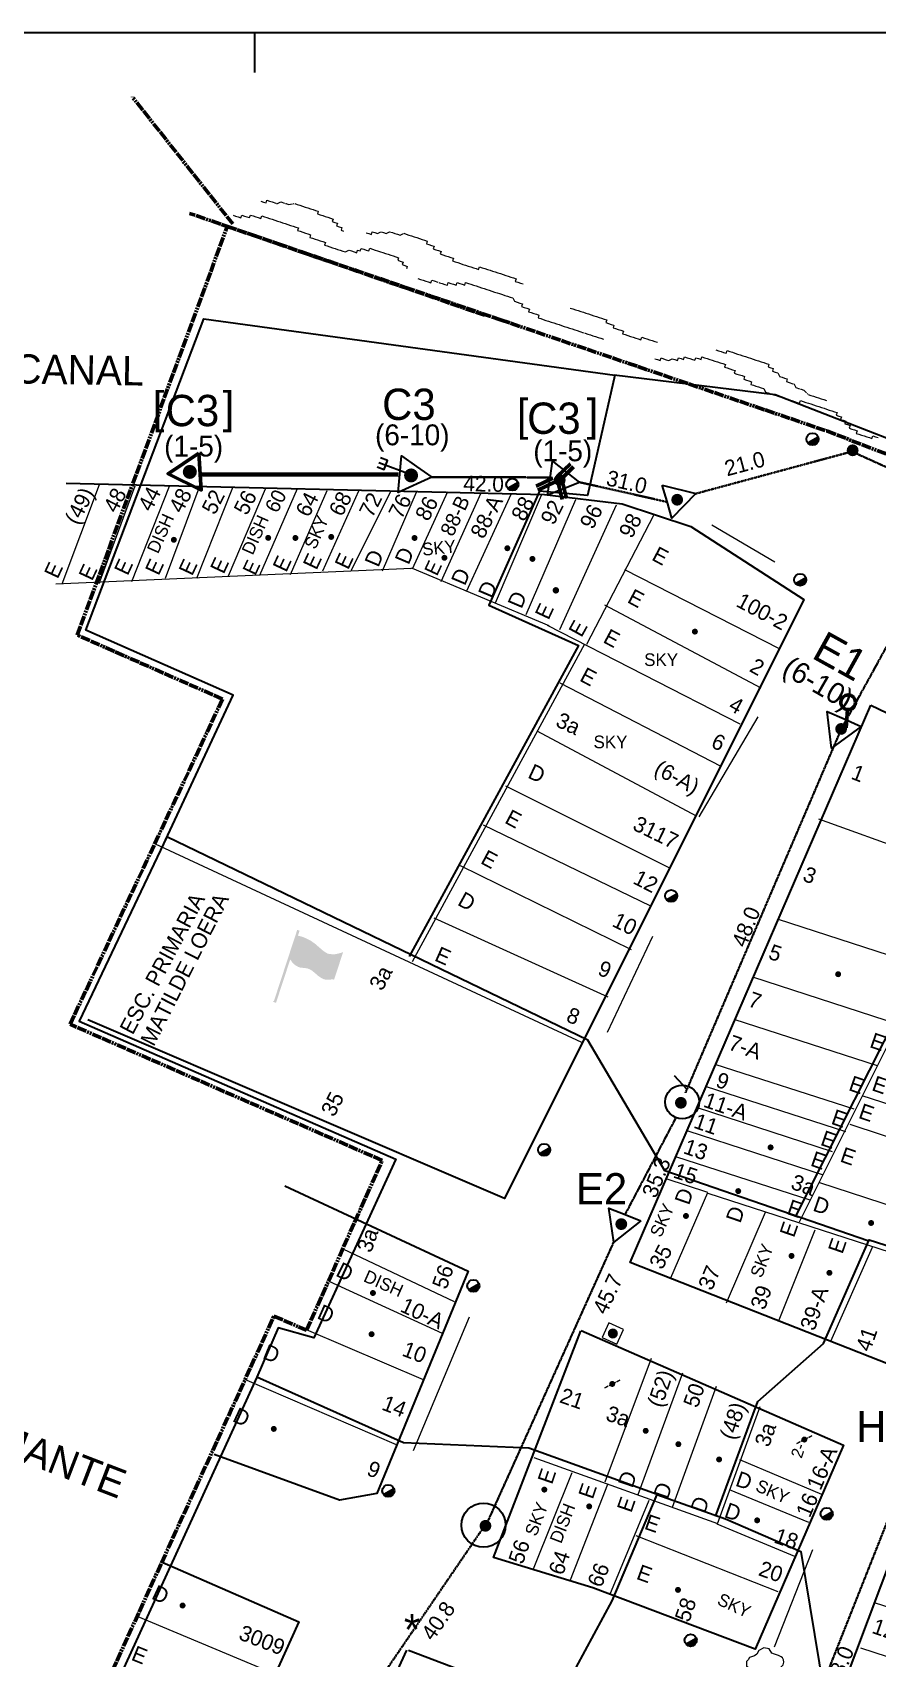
# Model space of a CAD drawing. Header units: millimetres. Extents: x 1234 to 13465, y -4218 to 5585.
# Drawn here: x 4262 to 5141, y 3851 to 5544 of the extents above; entities that cross this region are included whole.
import ezdxf

# ---------------------------------------------------------------- set-up
doc = ezdxf.new("R2010")
doc.units = ezdxf.units.MM
for name, pattern in [('TLSIGC_002', [0.8, 0.5, -0.3]), ('TLSIGC_004', [7, 4, -1, 1, -1]), ('TLSIGC_007', [28, 10, -1, 10, -1, 2, -1, 2, -1])]:
    doc.linetypes.add(name, pattern=pattern)
for name, color, linetype, lineweight in [('CABLE EXISTENTE AEREO SECUNDARIO', 82, 'TLSIGC_002', 40), ('CABLE PROYECTADO AEREO SECUNDARIO', 1, 'TLSIGC_002', 80), ('CAJA DE EMPALMES EXISTENTE PRINCIPAL', 82, 'Continuous', 30), ('CASETA TELEFONICA LADATEL', 82, 'Continuous', 15), ('CLASIFICACION TIPO COMERCIAL TERCERA', 156, 'Continuous', 9), ('CLASIFICACION TIPO RESIDENCIAL C', 156, 'Continuous', 9), ('CLASIFICACION TIPO RESIDENCIAL D', 156, 'Continuous', 9), ('CLASIFICACION TIPO RESIDENCIAL E', 156, 'Continuous', 9), ('CLIENTES COMERCIALES TERCERA', 82, 'TLSIGC_004', 9), ('CLIENTES RESIDENCIALES D', 82, 'TLSIGC_004', 9), ('CLIENTES RESIDENCIALES E', 82, 'TLSIGC_004', 9), ('DESMONTAJES', 1, 'Continuous', 60), ('DISTRITO', 42, 'TLSIGC_007', 60), ('ESCUELAS', 252, 'Continuous', 15), ('LIMITE DE TERMINAL', 10, 'Continuous', 30), ('LINEAS DE ENERGIA DE BAJA TENSION', 102, 'TLSIGC_014', 20), ('LOTIFICACION 2003', 252, 'Continuous', 15), ('MARCOS CONSTRUCCION', 250, 'Continuous', 30), ('MEDIDAS ENTRE POSTES', 82, 'Continuous', 5), ('NOMBRE DE CALLES', 92, 'TLSIGC_017', 5), ('NUMEROS OFICIALES', 92, 'Continuous', 5), ('OBSTACULOS', 82, 'Continuous', 15), ('PLANIMETRIA 2003', 12, 'Continuous', 30), ('POSTE DE ENERGIA ELECTRICA', 82, 'Continuous', 30), ('POSTES EXISTENTES SECUNDARIOS', 82, 'Continuous', 30), ('RETENIDAS  DE VIOLIN PROYECTADAS PRINCIPALES', 1, 'Continuous', 60), ('RETENIDAS CON ANCLA EXISTENTESSECUNDARIAS', 82, 'Continuous', 30), ('RIOS', 161, 'TLSIGC_004', 20), ('TERMINAL EXISTENTE EN POSTE', 82, 'Continuous', 30), ('TERMINAL PROYECTADA EN POSTE', 1, 'Continuous', 60)]:
    doc.layers.add(name, color=color, linetype=linetype, lineweight=lineweight)
doc.linetypes.add('TLSIGC_014', pattern='A,8,["\\\\\\",Standard,S=1,R=0,X=-1,Y=-0.5],1', length=9)
doc.linetypes.add('TLSIGC_017', pattern='A,0.5,["=",Standard,S=1.6,R=0,X=-0.2,Y=-0.8],0.5', length=1)

msp = doc.modelspace()

# ---------------------------------------------------------------- hatches: boundary and pattern name
at = {"layer": 'CASETA TELEFONICA LADATEL'}
h = msp.add_hatch(color=256, dxfattribs=at)
edge = h.paths.add_edge_path()
edge.add_arc((4865.6, 4189), 5.24, 0, 360)
at = {"layer": 'CLIENTES COMERCIALES TERCERA'}
h = msp.add_hatch(color=256, dxfattribs=at)
edge = h.paths.add_edge_path()
edge.add_arc((4865, 4136.5), 3.12, 0, 360)
h = msp.add_hatch(color=256, dxfattribs=at)
edge = h.paths.add_edge_path()
edge.add_arc((5064.9, 4078.6), 3.12, 0, 360)
at = {"layer": 'CLIENTES RESIDENCIALES D'}
h = msp.add_hatch(color=256, dxfattribs=at)
edge = h.paths.add_edge_path()
edge.add_arc((4506.9, 5017.4), 3.12, 0, 360)
h = msp.add_hatch(color=256, dxfattribs=at)
edge = h.paths.add_edge_path()
edge.add_arc((4659.2, 5017.3), 3.12, 0, 360)
h = msp.add_hatch(color=256, dxfattribs=at)
edge = h.paths.add_edge_path()
edge.add_arc((4690.3, 4996.7), 3.12, 0, 360)
h = msp.add_hatch(color=256, dxfattribs=at)
edge = h.paths.add_edge_path()
edge.add_arc((4755.8, 5006.6), 3.12, 0, 360)
h = msp.add_hatch(color=256, dxfattribs=at)
edge = h.paths.add_edge_path()
edge.add_arc((4781.9, 4995.5), 3.12, 0, 360)
h = msp.add_hatch(color=256, dxfattribs=at)
edge = h.paths.add_edge_path()
edge.add_arc((5100.1, 4563.1), 3.12, 0, 360)
h = msp.add_hatch(color=256, dxfattribs=at)
edge = h.paths.add_edge_path()
edge.add_arc((4941.7, 4311.4), 3.12, 0, 360)
h = msp.add_hatch(color=256, dxfattribs=at)
edge = h.paths.add_edge_path()
edge.add_arc((5134.4, 4304.1), 3.12, 0, 360)
h = msp.add_hatch(color=256, dxfattribs=at)
edge = h.paths.add_edge_path()
edge.add_arc((4615.9, 4231.2), 3.12, 0, 360)
h = msp.add_hatch(color=256, dxfattribs=at)
edge = h.paths.add_edge_path()
edge.add_arc((4614.5, 4188.3), 3.12, 0, 360)
h = msp.add_hatch(color=256, dxfattribs=at)
edge = h.paths.add_edge_path()
edge.add_arc((4512.7, 4089.7), 3.12, 0, 360)
h = msp.add_hatch(color=256, dxfattribs=at)
edge = h.paths.add_edge_path()
edge.add_arc((4899.8, 4087.7), 3.12, 0, 360)
h = msp.add_hatch(color=256, dxfattribs=at)
edge = h.paths.add_edge_path()
edge.add_arc((4933.8, 4073.8), 3.12, 0, 360)
h = msp.add_hatch(color=256, dxfattribs=at)
edge = h.paths.add_edge_path()
edge.add_arc((4976.2, 4057.9), 3.12, 0, 360)
h = msp.add_hatch(color=256, dxfattribs=at)
edge = h.paths.add_edge_path()
edge.add_arc((5015.8, 3994.5), 3.12, 0, 360)
h = msp.add_hatch(color=256, dxfattribs=at)
edge = h.paths.add_edge_path()
edge.add_arc((4417.8, 3905.8), 3.12, 0, 360)
at = {"layer": 'CLIENTES RESIDENCIALES E'}
h = msp.add_hatch(color=256, dxfattribs=at)
edge = h.paths.add_edge_path()
edge.add_arc((4408.7, 5015.4), 3.12, 0, 360)
h = msp.add_hatch(color=256, dxfattribs=at)
edge = h.paths.add_edge_path()
edge.add_arc((4535.2, 5017.3), 3.12, 0, 360)
h = msp.add_hatch(color=256, dxfattribs=at)
edge = h.paths.add_edge_path()
edge.add_arc((4572.5, 5018.4), 3.12, 0, 360)
h = msp.add_hatch(color=256, dxfattribs=at)
edge = h.paths.add_edge_path()
edge.add_arc((4806.3, 4962.8), 3.39, 0, 360)
h = msp.add_hatch(color=256, dxfattribs=at)
edge = h.paths.add_edge_path()
edge.add_arc((4951, 4919.8), 3.12, 0, 360)
h = msp.add_hatch(color=256, dxfattribs=at)
edge = h.paths.add_edge_path()
edge.add_arc((5029.8, 4382.8), 3.12, 0, 360)
h = msp.add_hatch(color=256, dxfattribs=at)
edge = h.paths.add_edge_path()
edge.add_arc((4996.1, 4337.3), 3.12, 0, 360)
h = msp.add_hatch(color=256, dxfattribs=at)
edge = h.paths.add_edge_path()
edge.add_arc((5051.6, 4269.8), 3.12, 0, 360)
h = msp.add_hatch(color=256, dxfattribs=at)
edge = h.paths.add_edge_path()
edge.add_arc((5091, 4252.2), 3.12, 0, 360)
h = msp.add_hatch(color=256, dxfattribs=at)
edge = h.paths.add_edge_path()
edge.add_arc((4794.3, 4026.5), 3.12, 0, 360)
h = msp.add_hatch(color=256, dxfattribs=at)
edge = h.paths.add_edge_path()
edge.add_arc((4841, 4009), 3.12, 0, 360)
h = msp.add_hatch(color=256, dxfattribs=at)
edge = h.paths.add_edge_path()
edge.add_arc((4933.4, 3922.1), 3.12, 0, 360)
at = {"layer": 'ESCUELAS'}
msp.add_hatch(color=256, dxfattribs=at).paths.add_polyline_path([(4512.5, 4534.1), (4515, 4533.3), (4529.8, 4578.4), (4531.2, 4576.5), (4531.8, 4575.6), (4532.7, 4574.6), (4533.6, 4573.8), (4534.8, 4572.7), (4535.7, 4572), (4536.7, 4571.5), (4538.4, 4570.6), (4539.6, 4570.2), (4540.6, 4570), (4543.1, 4569.7), (4544.6, 4569.5), (4545.9, 4569.4), (4546.4, 4569.3), (4546.8, 4569.3), (4547.2, 4569.2), (4547.5, 4569.2), (4547.7, 4569.1), (4548.1, 4569), (4548.3, 4568.9), (4549.6, 4568.4), (4550.8, 4567.8), (4551.8, 4567.3), (4552.5, 4566.8), (4553.1, 4566.4), (4554, 4565.6), (4555, 4564.7), (4556.3, 4563.7), (4557.6, 4562.5), (4559.6, 4560.8), (4562.7, 4558.9), (4563.9, 4558.3), (4564.9, 4557.9), (4566, 4557.6), (4567.2, 4557.5), (4568, 4557.5), (4570.2, 4557.5), (4571.6, 4557.5), (4573.1, 4557.7), (4574, 4557.7), (4574.7, 4557.6), (4575.4, 4557.2), (4584.8, 4585.9), (4584.5, 4585.9), (4583.6, 4585.7), (4580.7, 4584.8), (4577.9, 4584.2), (4576.2, 4583.9), (4573.8, 4583.9), (4572.3, 4584), (4572.3, 4584), (4570.9, 4584.1), (4569.8, 4584.3), (4568.5, 4584.7), (4566.2, 4586.1), (4565.2, 4586.8), (4563.4, 4588.1), (4562.2, 4589.2), (4559.3, 4591.6), (4556.9, 4593.8), (4554.9, 4595.4), (4551.4, 4597.8), (4547.1, 4600), (4544.6, 4601.2), (4542, 4602.2), (4538.5, 4603.1), (4537.9, 4603.4), (4539.6, 4608.4), (4537.1, 4609.2), (4537.1, 4609.2), (4537.1, 4609.2)])
at = {"layer": 'POSTE DE ENERGIA ELECTRICA'}
for points in [[(5078.8, 5123.3), (5079.2, 5122.6), (5079.4, 5121.8), (5079.6, 5121.1), (5079.7, 5120.3), (5079.6, 5119.3), (5079.4, 5118.6), (5079.2, 5117.8), (5078.8, 5117.1), (5078.4, 5116.5), (5078, 5116), (5077.4, 5115.4), (5076.8, 5114.9), (5076.4, 5114.7), (5075.6, 5114.3), (5074.8, 5114.1), (5073.7, 5113.9), (5072.9, 5114), (5072.1, 5114.1), (5071.3, 5114.3), (5070.7, 5114.6), (5070.1, 5114.8), (5069.3, 5115.4), (5068.7, 5116), (5068.2, 5116.6), (5067.9, 5117.1)], [(4766.5, 5076.1), (4766.9, 5075.3), (4767.1, 5074.5), (4767.2, 5073.9), (4767.3, 5073.1), (4767.2, 5072), (4767.1, 5071.3), (4766.8, 5070.5), (4766.5, 5069.8), (4766, 5069.2), (4765.7, 5068.7), (4765.1, 5068.2), (4764.4, 5067.7), (4764, 5067.4), (4763.3, 5067.1), (4762.4, 5066.8), (4761.4, 5066.7), (4760.6, 5066.7), (4759.7, 5066.8), (4758.9, 5067), (4758.3, 5067.3), (4757.8, 5067.6), (4757, 5068.1), (4756.4, 5068.7), (4755.9, 5069.3), (4755.5, 5069.8)], [(5066.1, 4976.9), (5066.5, 4976.2), (5066.7, 4975.4), (5066.9, 4974.7), (5066.9, 4973.9), (5066.9, 4972.8), (5066.7, 4972.2), (5066.4, 4971.4), (5066.1, 4970.7), (5065.6, 4970), (5065.3, 4969.5), (5064.7, 4969), (5064, 4968.5), (5063.6, 4968.3), (5062.9, 4967.9), (5062, 4967.7), (5061, 4967.5), (5060.2, 4967.6), (5059.3, 4967.7), (5058.5, 4967.9), (5058, 4968.1), (5057.4, 4968.4), (5056.6, 4969), (5056, 4969.6), (5055.5, 4970.2), (5055.2, 4970.7)], [(4931.8, 4647.7), (4932.2, 4647), (4932.4, 4646.1), (4932.5, 4645.5), (4932.6, 4644.7), (4932.5, 4643.6), (4932.4, 4642.9), (4932.1, 4642.2), (4931.8, 4641.5), (4931.3, 4640.8), (4931, 4640.3), (4930.4, 4639.8), (4929.7, 4639.3), (4929.3, 4639), (4928.6, 4638.7), (4927.7, 4638.4), (4926.7, 4638.3), (4925.9, 4638.3), (4925, 4638.4), (4924.2, 4638.7), (4923.7, 4638.9), (4923.1, 4639.2), (4922.3, 4639.7), (4921.7, 4640.4), (4921.2, 4640.9), (4920.9, 4641.4)], [(4799.6, 4383.4), (4800, 4382.6), (4800.2, 4381.8), (4800.4, 4381.2), (4800.4, 4380.4), (4800.4, 4379.3), (4800.2, 4378.6), (4800, 4377.8), (4799.6, 4377.1), (4799.2, 4376.5), (4798.8, 4376), (4798.2, 4375.4), (4797.6, 4374.9), (4797.1, 4374.7), (4796.4, 4374.3), (4795.5, 4374.1), (4794.5, 4373.9), (4793.7, 4374), (4792.9, 4374.1), (4792, 4374.3), (4791.5, 4374.6), (4790.9, 4374.8), (4790.1, 4375.4), (4789.5, 4376), (4789, 4376.6), (4788.7, 4377.1)], [(4725.9, 4241.8), (4726.3, 4241), (4726.5, 4240.2), (4726.7, 4239.6), (4726.7, 4238.8), (4726.7, 4237.7), (4726.5, 4237), (4726.3, 4236.2), (4725.9, 4235.5), (4725.5, 4234.9), (4725.1, 4234.4), (4724.5, 4233.8), (4723.9, 4233.3), (4723.4, 4233.1), (4722.7, 4232.8), (4721.8, 4232.5), (4720.8, 4232.4), (4720, 4232.4), (4719.2, 4232.5), (4718.3, 4232.7), (4717.8, 4233), (4717.2, 4233.3), (4716.4, 4233.8), (4715.8, 4234.4), (4715.3, 4235), (4715, 4235.5)], [(4637.3, 4028.5), (4637.7, 4027.7), (4637.9, 4026.9), (4638.1, 4026.3), (4638.2, 4025.5), (4638.1, 4024.4), (4637.9, 4023.7), (4637.7, 4022.9), (4637.3, 4022.2), (4636.9, 4021.6), (4636.5, 4021.1), (4635.9, 4020.5), (4635.3, 4020.1), (4634.9, 4019.8), (4634.1, 4019.5), (4633.3, 4019.2), (4632.2, 4019.1), (4631.4, 4019.1), (4630.6, 4019.2), (4629.8, 4019.4), (4629.2, 4019.7), (4628.6, 4020), (4627.8, 4020.5), (4627.2, 4021.1), (4626.7, 4021.7), (4626.4, 4022.2)], [(5093.7, 4004.4), (5094.1, 4003.7), (5094.3, 4002.9), (5094.4, 4002.2), (5094.5, 4001.4), (5094.4, 4000.3), (5094.3, 3999.6), (5094, 3998.9), (5093.7, 3998.2), (5093.2, 3997.5), (5092.9, 3997), (5092.3, 3996.5), (5091.6, 3996), (5091.2, 3995.8), (5090.5, 3995.4), (5089.6, 3995.2), (5088.6, 3995), (5087.8, 3995), (5086.9, 3995.2), (5086.1, 3995.4), (5085.5, 3995.6), (5085, 3995.9), (5084.2, 3996.5), (5083.6, 3997.1), (5083.1, 3997.7), (5082.7, 3998.1)], [(4952.1, 3872.7), (4952.4, 3872), (4952.7, 3871.1), (4952.8, 3870.5), (4952.9, 3869.7), (4952.8, 3868.6), (4952.7, 3867.9), (4952.4, 3867.2), (4952.1, 3866.5), (4951.6, 3865.8), (4951.2, 3865.3), (4950.7, 3864.8), (4950, 3864.3), (4949.6, 3864.1), (4948.9, 3863.7), (4948, 3863.4), (4947, 3863.3), (4946.1, 3863.3), (4945.3, 3863.4), (4944.5, 3863.7), (4943.9, 3863.9), (4943.4, 3864.2), (4942.6, 3864.7), (4941.9, 3865.4), (4941.5, 3865.9), (4941.1, 3866.4)]]:
    msp.add_hatch(color=256, dxfattribs=at).paths.add_polyline_path(points)
at = {"layer": 'POSTES EXISTENTES SECUNDARIOS'}
h = msp.add_hatch(color=256, dxfattribs=at)
edge = h.paths.add_edge_path()
edge.add_arc((5115.2, 5108.6), 6.18, 0, 360)
h = msp.add_hatch(color=256, dxfattribs=at)
edge = h.paths.add_edge_path()
edge.add_arc((4655.6, 5082.4), 7.33, 0, 360)
h = msp.add_hatch(color=256, dxfattribs=at)
edge = h.paths.add_edge_path()
edge.add_arc((4810.3, 5077.6), 6.18, 0, 360)
h = msp.add_hatch(color=256, dxfattribs=at)
edge = h.paths.add_edge_path()
edge.add_arc((4932.6, 5057.1), 6.18, 0, 360)
h = msp.add_hatch(color=256, dxfattribs=at)
edge = h.paths.add_edge_path()
edge.add_arc((5103.2, 4818.5), 6.18, 0, 360)
h = msp.add_hatch(color=256, dxfattribs=at)
edge = h.paths.add_edge_path()
edge.add_arc((4936.4, 4429.2), 6.18, 0, 360)
h = msp.add_hatch(color=256, dxfattribs=at)
edge = h.paths.add_edge_path()
edge.add_arc((4874.4, 4302.9), 6.18, 0, 360)
h = msp.add_hatch(color=256, dxfattribs=at)
edge = h.paths.add_edge_path()
edge.add_arc((4733, 3988.8), 6.18, 0, 360)
at = {"layer": 'TERMINAL PROYECTADA EN POSTE'}
h = msp.add_hatch(color=256, dxfattribs=at)
edge = h.paths.add_edge_path()
edge.add_arc((4425.3, 5086.1), 7.33, 0, 360)

# ---------------------------------------------------------------- linework, layer by layer
at = {"layer": 'CABLE EXISTENTE AEREO SECUNDARIO'}
for p, q in [((4676.9, 5080.6), (4800.5, 5080.4)), ((4830.7, 5075.4), (4921.7, 5054.9)), ((4878.5, 4313.2), (4930.9, 4412.9)), ((4734.9, 3992.2), (4867, 4285.3)), ((5039.6, 3711.7), (5174.6, 4052.2)), ((4585.2, 3773.4), (4732.3, 3989.1))]:
    msp.add_line(p, q, dxfattribs=at)
msp.add_lwpolyline([(4941.1, 4439.5), (5103.4, 4818.4), (5232.6, 5053.8), (5114.4, 5107.3), (4950.9, 5063.2)], dxfattribs=at)
at = {"layer": 'CABLE PROYECTADO AEREO SECUNDARIO'}
msp.add_line((4642, 5083.3), (4436.6, 5083.3), dxfattribs=at)
at = {"layer": 'CAJA DE EMPALMES EXISTENTE PRINCIPAL'}
for centre, radius in [((4937.8, 4430.1), 17.6), ((4731, 3989.5), 23)]:
    msp.add_circle(centre, radius, dxfattribs=at)
at = {"layer": 'CASETA TELEFONICA LADATEL'}
msp.add_lwpolyline([(4869.6, 4178), (4876.6, 4193.1), (4861.5, 4200), (4854.6, 4185), (4869.6, 4178)], dxfattribs=at)
at = {"layer": 'CLIENTES COMERCIALES TERCERA'}
for p, q in [((4857.2, 4132.5), (4872.9, 4140.5)), ((5057, 4074.6), (5072.8, 4082.6))]:
    msp.add_line(p, q, dxfattribs=at)
for points in [[(4857.2, 4132.5), (4872.9, 4140.5), (4857.2, 4132.5), (4857.2, 4132.5)], [(5057, 4074.6), (5072.8, 4082.6), (5057, 4074.6), (5057, 4074.6)]]:
    msp.add_lwpolyline(points, dxfattribs=at)
at = {"layer": 'DESMONTAJES'}
for p, q in [((4803, 5079.6), (4785.7, 5071.4)), ((4807.8, 5081.2), (4821.4, 5094.6)), ((4811.1, 5077.8), (4824.8, 5091.2)), ((4805, 5075.3), (4787.7, 5067.1)), ((4808.2, 5076), (4812.7, 5057.4)), ((4812.8, 5077.1), (4817.4, 5058.5))]:
    msp.add_line(p, q, dxfattribs=at)
at = {"layer": 'DISTRITO'}
for p, q in [((4470, 5344.3), (4365.5, 5476.5)), ((4732.5, 5249.2), (4425, 5355.3))]:
    msp.add_line(p, q, dxfattribs=at)
msp.add_lwpolyline([(4193.8, 3506.8), (4512.9, 4207.1), (4546.8, 4192.4), (4625.5, 4369.2), (4300.7, 4511), (4459.4, 4849.6), (4308.1, 4916.2), (4464.3, 5341.6), (4748.8, 5244.4), (5088.4, 5128.7), (5292.5, 5049.4), (5407.4, 4980.8), (5569.8, 4890), (5741.1, 4789.9), (6040.3, 4678.7), (6160.9, 4494.7), (6748.1, 3221.7)], dxfattribs=at)
at = {"layer": 'ESCUELAS'}
for p, q in [((4905.3, 4633.9), (4730.9, 4718.3)), ((4885.1, 4588.6), (4707.2, 4675.8)), ((4860.7, 4539.1), (4679.5, 4621.3)), ((4512.3, 4534.2), (4512.3, 4534.2))]:
    msp.add_line(p, q, dxfattribs=at)
at = {"layer": 'LIMITE DE TERMINAL'}
for points in [[(4400.1, 4702.6), (4470.3, 4853.5), (4317.1, 4921.4), (4439.9, 5245.5), (4867.5, 5186.7), (4839.2, 5061.5), (4789.2, 5066.1), (4736.4, 4947.4), (4829.9, 4905.5), (4653.6, 4581.7)], [(4867.1, 5187.2), (5034.6, 5166.7), (5253.9, 5081.2), (5268, 5028.5), (5342.4, 4749.3)], [(5132.2, 4285.3), (4919.6, 4358.4), (4839.6, 4494.4), (4401.3, 4706.1), (4310, 4514.3), (4639.9, 4370.4), (4554.5, 4184.4), (4517.1, 4194.9), (4494.9, 4143.4)], [(5556.7, 4411.7), (5404, 4462), (5333.6, 4503.1), (5178.2, 4553.4), (5055.8, 4311.1)], [(4972.6, 3998.5), (5016.4, 4118.3), (5085, 4178.6), (5132.5, 4286.5), (5213, 4260.9), (5275.1, 4224.4), (5463.3, 4164)], [(4624.9, 3366.8), (4808.7, 3806.7), (4864.8, 3910.6), (4911.6, 4021.4), (4778, 4069.5), (4647.7, 4075.1), (4494.9, 4143.4), (4198.9, 3496.5), (4163.8, 3502.4)], [(4911.4, 4021.4), (4982.7, 3995.9), (5061.2, 3962), (5089.6, 3789.3), (5298.9, 3722.5)]]:
    msp.add_lwpolyline(points, dxfattribs=at)
at = {"layer": 'LINEAS DE ENERGIA DE BAJA TENSION'}
for p, q in [((4968.5, 5031.1), (5034.2, 4992.5)), ((4955.6, 4726.8), (5017, 4831.1)), ((4859.9, 4502.7), (4907.1, 4602.7)), ((4658, 4067.2), (4716.3, 4206.5)), ((5033.9, 3862.7), (5073.9, 3964.3))]:
    msp.add_line(p, q, dxfattribs=at)
at = {"layer": 'LOTIFICACION 2003'}
for p, q in [((4331.1, 5072.8), (4292, 4969.2)), ((4368.2, 5071.2), (4330.7, 4969.7)), ((4403.9, 5070.9), (4364.5, 4971.8)), ((4435.7, 5071.8), (4399.8, 4975.1)), ((4469.9, 5069.5), (4432.2, 4975)), ((4503.6, 5068), (4465.3, 4977.4)), ((4537, 5068.5), (4497.9, 4978.1)), ((4567.9, 5066.3), (4529.7, 4979)), ((4601, 5065.9), (4563.3, 4982.9)), ((4634.1, 5065.6), (4593.4, 4983.6)), ((4661, 5064.7), (4625.5, 4982.7)), ((4693.6, 5065.5), (4656.7, 4984.7)), ((4728.1, 5063.8), (4686.5, 4971.5)), ((4759.9, 5063.2), (4712.9, 4961.2)), ((4791.1, 5061.5), (4743.1, 4949.5)), ((4826.8, 5057.1), (4775.2, 4937.3)), ((4869, 5051.6), (4810.2, 4921.5)), ((4838.7, 4906.9), (4908.4, 5040.9)), ((4799.4, 4925.9), (4657, 4985.6)), ((5038.9, 4901.8), (4878, 4984.3)), ((5020.1, 4860.9), (4857.2, 4947.3)), ((4998, 4823.4), (4797.5, 4926.2)), ((4657.1, 4576.2), (4836.4, 4907.1)), ((4978.2, 4779.4), (4810.9, 4866.1)), ((4952.6, 4727.7), (4786.9, 4816)), ((4924.1, 4673.7), (4754.1, 4758.9)), ((5079.5, 4724.9), (5389.4, 4612.7)), ((4833.4, 4492), (4389.7, 4698.6)), ((5239.4, 4665.3), (5059.5, 4304.8)), ((5037.6, 4620.4), (5193.4, 4570)), ((5011.1, 4560.3), (5163.5, 4510.7)), ((4991.7, 4516.3), (5140.8, 4468.1)), ((4971.9, 4469.5), (5116.4, 4422.8)), ((4961.6, 4446.6), (5107.8, 4399.3)), ((5271.4, 4388.8), (5125.1, 4436.6)), ((4952.5, 4424.7), (5094, 4378.4)), ((5259.3, 4357.9), (5112.5, 4406.7)), ((4943.6, 4400.2), (5084.5, 4354.4)), ((4932, 4373.1), (5070.7, 4328.3)), ((4964.3, 4335), (5203.3, 4257.8)), ((5227.4, 4298.1), (5081.2, 4345.9)), ((4983.8, 4221), (5024.4, 4315.4)), ((5037.9, 4201.6), (5076.1, 4296.8)), ((4700.8, 4222.1), (4584.9, 4276.7)), ((5092.5, 4181.1), (5135.8, 4278.9)), ((4570.1, 4243.5), (4688, 4189.5)), ((4546.5, 4193.3), (4668.2, 4141.2)), ((4905.4, 4162.9), (4857.3, 4034.2)), ((4938.1, 4147.8), (4891.5, 4021.2)), ((4640.3, 4073.2), (4482.4, 4141.1)), ((4973, 4133.7), (4927.4, 4007.7)), ((5018.6, 4112.7), (4974.3, 3990.6)), ((4783.4, 4059.8), (4974.7, 3991.1)), ((5083, 4021.5), (4997.8, 4057.5)), ((4782.9, 3944), (4823.2, 4044.3)), ((4821.7, 3932.7), (4860.3, 4032.2)), ((4862.5, 3916.8), (4903.5, 4015.5)), ((5069.5, 3992.4), (4986.9, 4026.4)), ((4973.9, 3990.7), (5054.6, 3957.3)), ((5037.7, 3920.1), (4890, 3978.2)), ((4515, 3833.9), (4371.6, 3894.2)), ((5138.8, 3908.7), (5352, 3839.3)), ((5123.3, 3861.7), (5330.5, 3794.7))]:
    msp.add_line(p, q, dxfattribs=at)
for points in [[(4285.8, 4969.4), (4656.2, 4985.8), (4655.1, 4985.3)], [(4925.8, 4246.9), (4964.6, 4335.8), (4921, 4350.1)]]:
    msp.add_lwpolyline(points, dxfattribs=at)
at = {"layer": 'MARCOS CONSTRUCCION'}
msp.add_line((4492.9, 5501.8), (4492.9, 5543.6), dxfattribs=at)
msp.add_lwpolyline([(1359.5, 3245.7), (1359.5, 5543.6), (7375.7, 5543.6), (7375.7, 947.8), (1275.9, 947.8), (1275.9, 3245.7), (1443, 3245.7), (1443, 947.8), (1443, 1073.1), (3030.6, 1073.1), (3030.6, 947.8)], dxfattribs=at)
at = {"layer": 'OBSTACULOS'}
msp.add_lwpolyline([(5004.8, 3847.4), (5004.8, 3842.8), (5016.8, 3835.1), (5021.3, 3828.4), (5028.4, 3828.6), (5035.4, 3839), (5039.7, 3840.8), (5043, 3844.1), (5043.6, 3846.7), (5043.4, 3849.3), (5042.3, 3851.4), (5040.8, 3852.3), (5038.1, 3853.9), (5033.7, 3855.2), (5031.2, 3856.1), (5028.3, 3860.8), (5022.9, 3861.8), (5017.6, 3859.1), (5015.6, 3855.1), (5013, 3853.3), (5008, 3851.8), (5006.4, 3849.2), (5004.8, 3847.4)], dxfattribs=at)
at = {"layer": 'PLANIMETRIA 2003'}
for points in [[(4296.6, 5074.5), (4794.3, 5062.5), (4875.2, 5053), (4946.8, 5029.4), (5064.3, 4953.4), (4752.8, 4329.7), (4319.2, 4515.7)], [(5134.1, 4843.2), (5431.6, 4700.7), (5154.3, 4156.5), (4883.8, 4263.1), (5134.2, 4843.4)], [(4958.1, 3434.7), (5549.1, 3247.8), (5745.1, 3550.1), (5305, 3715.3), (5320, 3761.2), (5475.3, 3705.1), (5530.4, 3915.1), (5858.9, 4667), (5553.9, 4724.6), (5211.6, 4104.6), (4958.9, 3433.3)], [(4524.2, 4342.9), (4715, 4254), (4620.1, 4022.6), (4581.2, 4015.5), (4450.7, 4063)], [(4832.6, 4192.3), (5105.7, 4072.6), (5013.9, 3860.2), (4844.7, 3924.2), (4741.3, 3955.9), (4832.3, 4191.9)], [(4396.5, 3951), (4538.8, 3888.8), (4274.3, 3304.4), (4018.6, 3393.2)], [(4652.8, 3859.4), (4970.6, 3738.7), (4724.9, 3161.3), (4382.8, 3274.3), (4651.2, 3859.2)]]:
    msp.add_lwpolyline(points, dxfattribs=at)
at = {"layer": 'POSTE DE ENERGIA ELECTRICA'}
for centre in [(5073.4, 5120.2), (4761, 5072.9), (5060.6, 4973.8), (4926.3, 4644.6), (4794.1, 4380.2), (4720.4, 4238.6), (4631.9, 4025.3), (5088.2, 4001.3), (4946.6, 3869.6)]:
    msp.add_circle(centre, 6.3, dxfattribs=at)
at = {"layer": 'RETENIDAS  DE VIOLIN PROYECTADAS PRINCIPALES'}
msp.add_line((5109.9, 4838.6), (5108.4, 4819.7), dxfattribs=at)
msp.add_arc((5110.5, 4846.2), 7.66, 0, 355, dxfattribs=at)
at = {"layer": 'RETENIDAS CON ANCLA EXISTENTESSECUNDARIAS'}
msp.add_line((4929.4, 4457.6), (4942.7, 4443.3), dxfattribs=at)
msp.add_arc((4924.1, 4463.3), 7.87, 0, 0, dxfattribs=at)
at = {"layer": 'RIOS'}
for points in [[(4499.2, 5368), (4501.9, 5367.1), (4504.6, 5366.2), (4505.5, 5368.9), (4508.3, 5368), (4510.9, 5367.2), (4516.4, 5365.4), (4520, 5367.2), (4525.5, 5365.4), (4528.1, 5364.6), (4534.5, 5365.5), (4537.2, 5364.6), (4539.9, 5363.7), (4542.7, 5362.8), (4545.4, 5361.9), (4548.1, 5361), (4550.8, 5360.1), (4553.6, 5359.2), (4556.2, 5358.3), (4559, 5357.5), (4558.1, 5354.8), (4560.9, 5353.9), (4563.6, 5353), (4566.3, 5352.1), (4569, 5351.2), (4571.7, 5350.3), (4574.4, 5349.4), (4573.5, 5346.7), (4576.3, 5345.8), (4579, 5344.9), (4578.1, 5342.2), (4580.8, 5341.3), (4583.6, 5340.4), (4582.7, 5337.7), (4585.4, 5336.8)], [(4470.3, 5353.4), (4473, 5352.5), (4475.8, 5351.6), (4478.5, 5350.7), (4479.4, 5353.4), (4482.1, 5352.5), (4484.8, 5351.6), (4487.5, 5350.8), (4488.4, 5353.5), (4491.1, 5352.6), (4493.9, 5351.7), (4496.6, 5350.8), (4499.3, 5349.9), (4500.2, 5352.6), (4502.9, 5351.7), (4505.6, 5350.8), (4508.3, 5349.9), (4511.1, 5349.1), (4513.8, 5348.2), (4516.6, 5347.3), (4519.2, 5346.4), (4521.9, 5345.5), (4524.7, 5344.6), (4527.4, 5343.7), (4530.1, 5342.8), (4532.8, 5341.9), (4535.6, 5341), (4538.3, 5340.2), (4537.4, 5337.5), (4540.1, 5336.6), (4542.8, 5335.7), (4545.6, 5334.8), (4548.3, 5333.9), (4551, 5333), (4550.1, 5330.3), (4552.9, 5329.4), (4555.6, 5328.5), (4558.3, 5327.6), (4561, 5326.7), (4563.7, 5325.9), (4566.4, 5325), (4565.5, 5322.2), (4568.3, 5321.3), (4571, 5320.4), (4573.7, 5319.5), (4576.5, 5318.7), (4579.1, 5317.8), (4581.9, 5316.9), (4584.6, 5316), (4587.4, 5315.1), (4591, 5316.9), (4593.7, 5316.1), (4596.4, 5315.2), (4599.1, 5314.3), (4600, 5317), (4602.7, 5316.1), (4603.6, 5318.8), (4606.3, 5317.9), (4609, 5317), (4611.8, 5316.1), (4612.7, 5318.9), (4615.4, 5318), (4618.1, 5317.1), (4620.8, 5316.2), (4623.6, 5315.3), (4626.2, 5314.5), (4629, 5313.6), (4631.7, 5312.7), (4634.4, 5311.8), (4637.1, 5310.9), (4639.9, 5310), (4642.6, 5309.1), (4641.7, 5306.4), (4644.4, 5305.5), (4647.2, 5304.6), (4646.3, 5301.9), (4649, 5301), (4651.7, 5300.1), (4650.8, 5297.4)], [(4608.9, 5335.1), (4611.6, 5334.3), (4614.4, 5333.4), (4615.2, 5336.1), (4618, 5335.2), (4620.7, 5334.3), (4624.3, 5336.1), (4627, 5335.2), (4629.8, 5334.3), (4633.3, 5336.2), (4636.1, 5335.3), (4638.8, 5334.4), (4641.5, 5333.5), (4644.2, 5332.6), (4647.9, 5334.5), (4650.6, 5333.6), (4653.3, 5332.7), (4656.1, 5331.8), (4658.8, 5330.9), (4661.5, 5330), (4664.2, 5329.1), (4667, 5328.2), (4669.6, 5327.4), (4672.4, 5326.5), (4671.5, 5323.7), (4674.2, 5322.8), (4677, 5321.9), (4679.6, 5321.1), (4678.7, 5318.3), (4681.5, 5317.4), (4684.2, 5316.5), (4686.9, 5315.6), (4686, 5313), (4688.7, 5312.1), (4691.4, 5311.2), (4694.2, 5310.3), (4696.9, 5309.4), (4699.6, 5308.5), (4698.7, 5305.8), (4701.5, 5304.9), (4704.2, 5304), (4706.9, 5303.1), (4709.6, 5302.2), (4712.4, 5301.3), (4715.1, 5300.4), (4717.8, 5299.6), (4720.5, 5298.7), (4723.2, 5297.8), (4725.9, 5296.9), (4726.8, 5299.6), (4729.6, 5298.7), (4732.3, 5297.8), (4735, 5297), (4737.8, 5296), (4740.5, 5295.2), (4743.2, 5294.3), (4745.9, 5293.4), (4748.6, 5292.5), (4751.4, 5291.6), (4754.1, 5290.7), (4756.8, 5289.8), (4759.6, 5288.9), (4762.2, 5288.1), (4765, 5287.2), (4764.1, 5284.4), (4766.8, 5283.5), (4769.5, 5282.7), (4772.2, 5281.8)], [(4662.7, 5287.4), (4665.4, 5286.5), (4668.1, 5285.7), (4670.8, 5284.8), (4673.5, 5283.9), (4676.2, 5283), (4677.1, 5285.7), (4679.8, 5284.9), (4685.3, 5283.1), (4688, 5282.2), (4690.7, 5281.3), (4693.4, 5280.4), (4694.3, 5283.2), (4697.1, 5282.3), (4699.8, 5281.4), (4702.5, 5280.5), (4703.4, 5283.2), (4706.2, 5282.3), (4708.9, 5281.4), (4711.6, 5280.6), (4712.4, 5283.2), (4715.2, 5282.3), (4717.9, 5281.5), (4720.6, 5280.6), (4723.3, 5279.7), (4726.1, 5278.8), (4728.8, 5277.9), (4731.6, 5277), (4734.3, 5276.1), (4736.9, 5275.2), (4739.7, 5274.3), (4742.4, 5273.4), (4745.2, 5272.5), (4747.8, 5271.7), (4750.6, 5270.8), (4753.3, 5269.9), (4756, 5269), (4758.7, 5268.1), (4761.5, 5267.2), (4763.3, 5263.7), (4766, 5262.8), (4768.8, 5261.9), (4771.4, 5261), (4770.5, 5258.3), (4773.3, 5257.4), (4776, 5256.5), (4778.7, 5255.6), (4777.8, 5252.8), (4780.6, 5251.9), (4783.3, 5251), (4786, 5250.2), (4788.7, 5249.3), (4787.8, 5246.5), (4790.5, 5245.7), (4793.2, 5244.8), (4796, 5243.9), (4798.7, 5243), (4801.4, 5242.1), (4804.2, 5241.2), (4806.9, 5240.3), (4809.6, 5239.4), (4812.3, 5238.5), (4815, 5237.6), (4817.8, 5236.7), (4820.5, 5235.9), (4823.2, 5235), (4825.9, 5234.1), (4828.6, 5233.2), (4831.4, 5232.3), (4836.8, 5230.5), (4839.6, 5229.6), (4842.3, 5228.7), (4844.9, 5227.9), (4847.7, 5227), (4850.4, 5226.1), (4853.1, 5225.2), (4855.8, 5224.3)], [(4821.3, 5256.7), (4824, 5255.8), (4826.7, 5254.9), (4829.4, 5254), (4832.2, 5253.1), (4834.9, 5252.3), (4837.6, 5251.4), (4840.3, 5250.5), (4843, 5249.6), (4845.8, 5248.7), (4848.5, 5247.8), (4851.2, 5246.9), (4853.9, 5246), (4856.7, 5245.1), (4859.3, 5244.3), (4858.4, 5241.5), (4861.2, 5240.6), (4863.9, 5239.7), (4866.7, 5238.8), (4865.8, 5236.1), (4868.5, 5235.3), (4871.1, 5234.4), (4874, 5233.5), (4876.6, 5232.6), (4875.7, 5229.9), (4878.5, 5229), (4881.2, 5228.1), (4884, 5227.2), (4886.6, 5226.3), (4889.4, 5225.4), (4892.1, 5224.5), (4894.8, 5223.6), (4895.7, 5226.4), (4898.4, 5225.5), (4901.1, 5224.6), (4903.9, 5223.7), (4906.6, 5222.8), (4909.3, 5221.9), (4912, 5221)], [(4909.4, 5203.8), (4912.1, 5203), (4914.9, 5202), (4915.8, 5204.7), (4918.5, 5203.8), (4921.2, 5202.9), (4923.9, 5202.1), (4927.5, 5203.9), (4930.2, 5203), (4932.9, 5202.1), (4933.8, 5204.9), (4936.6, 5204), (4939.3, 5203.1), (4940.2, 5205.8), (4942.9, 5205), (4945.6, 5204.1), (4948.4, 5203.2), (4951.1, 5202.3), (4951.9, 5205), (4954.7, 5204.1), (4957.4, 5203.2), (4958.3, 5205.9), (4961, 5205), (4963.7, 5204.1), (4966.5, 5203.2), (4969.1, 5202.4), (4971.9, 5201.5), (4974.6, 5200.6), (4977.4, 5199.7), (4980.1, 5198.8), (4982.8, 5197.9), (4981.9, 5195.2), (4984.6, 5194.3), (4987.3, 5193.4), (4990.1, 5192.5), (4992.8, 5191.6), (4991.9, 5188.9), (4994.7, 5188), (4997.4, 5187.2), (5000.1, 5186.3), (5002.8, 5185.4), (5001.9, 5182.6), (5004.6, 5181.7), (5007.3, 5180.9), (5010, 5180), (5009.1, 5177.2), (5011.9, 5176.3), (5014.6, 5175.4), (5017.3, 5174.6), (5020, 5173.7), (5022.8, 5172.8), (5024.6, 5169.1), (5027.3, 5168.3), (5030, 5167.4), (5032.8, 5166.5), (5035.5, 5165.6), (5038.2, 5164.7), (5040.9, 5163.8), (5043.6, 5162.9), (5046.4, 5162), (5049.1, 5161.1), (5051.8, 5160.3), (5054.6, 5159.3), (5057.3, 5158.5), (5059.9, 5157.6), (5060.8, 5160.3), (5063.6, 5159.4), (5066.3, 5158.5), (5069.1, 5157.6), (5071.8, 5156.8), (5074.5, 5155.9), (5077.2, 5155), (5079.9, 5154.1), (5082.7, 5153.2), (5085.4, 5152.3), (5088.1, 5151.4), (5090.8, 5150.5), (5093.6, 5149.6), (5096.2, 5148.8), (5099, 5147.9), (5098.1, 5145.1), (5100.8, 5144.2), (5103.5, 5143.3), (5102.6, 5140.7), (5105.4, 5139.8), (5108.1, 5138.9), (5107.2, 5136.1), (5109.9, 5135.3), (5112.6, 5134.4), (5111.7, 5131.6), (5114.4, 5130.7), (5117.2, 5129.9), (5119.9, 5129), (5119, 5126.2), (5121.7, 5125.3), (5124.4, 5124.4), (5127.2, 5123.5), (5129.9, 5122.6), (5132.6, 5121.8), (5135.3, 5120.9), (5136.2, 5123.6), (5139, 5122.7), (5141.7, 5121.8)], [(4972.7, 5213.2), (4975.4, 5212.3), (4978.2, 5211.4), (4980.9, 5210.5), (4983.6, 5209.6), (4984.5, 5212.4), (4987.2, 5211.5), (4990, 5210.6), (4992.7, 5209.7), (4995.4, 5208.8), (4998.1, 5207.9), (5000.9, 5207), (5003.6, 5206.2), (5006.3, 5205.3), (5009, 5204.4), (5011.7, 5203.5), (5014.4, 5202.6), (5017.1, 5201.7), (5019.9, 5200.8), (5022.6, 5199.9), (5025.3, 5199), (5028, 5198.1), (5027.1, 5195.4), (5029.9, 5194.5), (5032.6, 5193.6), (5031.7, 5191), (5034.4, 5190.1), (5037.2, 5189.2), (5039, 5185.5), (5041.7, 5184.7), (5044.4, 5183.8), (5047.1, 5182.9), (5046.2, 5180.1), (5049, 5179.2), (5054.5, 5177.4), (5056.2, 5173.9), (5061.7, 5172.1), (5064.4, 5171.2), (5069, 5166.7), (5071.7, 5165.8), (5074.4, 5164.9), (5077.2, 5164), (5079.8, 5163.2), (5082.6, 5162.3), (5085.3, 5161.4), (5088.1, 5160.5)]]:
    msp.add_lwpolyline(points, dxfattribs=at)
at = {"layer": 'TERMINAL EXISTENTE EN POSTE'}
msp.add_line((4622, 5096), (4655.8, 5083.5), dxfattribs=at)
for points in [[(4620.3, 5091.5), (4627.7, 5088.7), (4631.1, 5097.9), (4623.7, 5100.7)], [(4677.2, 5080.7), (4642.2, 5064.5), (4645.6, 5102.9), (4661.4, 5091.8), (4677.2, 5080.7)], [(4802.9, 5097.4), (4831, 5075.2), (4797.7, 5061.9), (4800.3, 5079.7), (4802.9, 5097.4)], [(4917.1, 5072.4), (4951.9, 5063.7), (4927, 5037.9), (4922, 5055.2), (4917.1, 5072.4)], [(5124.2, 4821.1), (5093.1, 4798.3), (5088.8, 4836.6), (5106.5, 4828.9), (5124.2, 4821.1)], [(4894.9, 4306.2), (4866.7, 4284.1), (4861.5, 4319.5), (4878.3, 4312.9), (4894.9, 4306.2)]]:
    msp.add_lwpolyline(points, dxfattribs=at)
at = {"layer": 'TERMINAL PROYECTADA EN POSTE'}
msp.add_lwpolyline([(4434.6, 5105.6), (4437.2, 5067.2), (4402.6, 5084.1), (4418.6, 5094.9), (4434.6, 5105.6)], dxfattribs=at)

# ---------------------------------------------------------------- texts
at = {"layer": 'CABLE PROYECTADO AEREO SECUNDARIO'}
for s, height, p in [('[     ]', 32.59, (4386.8, 5137.1)), ('C3', 32.59, (4400.2, 5133.7)), ('[     ]', 32.59, (4765.7, 5129.4)), ('(1-5)', 21.73, (4398.6, 5102.1))]:
    msp.add_text(s, height=height, dxfattribs=at).set_placement(p)
at = {"layer": 'CLASIFICACION TIPO COMERCIAL TERCERA'}
for s, height, rotation, p in [('3a', 16.24, 335, (4805, 4821.8)), ('ESC. PRIMARIA ', 16.235, 62, (4365.8, 4499.1)), ('MATILDE LOERA', 16.235, 63, (4387.7, 4487.1)), ('3a', 16.24, 62, (4625.5, 4544.8)), ('3a', 16.24, 341, (5049.8, 4340)), ('3a', 16.24, 71, (4614, 4272.2)), ('3a', 16.24, 341, (4857.1, 4099.1)), ('3a', 16.24, 71, (5028.1, 4069.8))]:
    msp.add_text(s, height=height, rotation=rotation, dxfattribs=at).set_placement(p)
at = {"layer": 'CLASIFICACION TIPO RESIDENCIAL C'}
for s, rotation, p in [('DISH', 66, (4392.2, 5000.1)), ('DISH', 66, (4490.8, 4998.7)), ('SKY', 66, (4556, 5004.5)), ('SKY', 6, (4667.8, 4998.7)), ('SKY', 66, (4915.7, 4288.1)), ('SKY', 69, (5020.5, 4246)), ('DISH', 336, (4605.1, 4243.7)), ('SKY', 336, (5013.1, 4025.6)), ('SKY', 69, (4785.9, 3977)), ('DISH', 69, (4811.8, 3969.5)), ('SKY', 335, (4973.1, 3907.4))]:
    msp.add_text(s, height=13.19, rotation=rotation, dxfattribs=at).set_placement(p)
for p in [(4898.2, 4884), (4845.5, 4798.4)]:
    msp.add_text('SKY', height=13.19, dxfattribs=at).set_placement(p)
at = {"layer": 'CLASIFICACION TIPO RESIDENCIAL D'}
for rotation, p in [(67, (4621.5, 4986)), (67, (4653, 4988.6)), (67, (4711.6, 4966.8)), (67, (4739.7, 4953.6)), (67, (4770.5, 4942.8)), (335, (4776, 4768.1)), (331, (4702.9, 4635.7)), (71, (4944.8, 4321.9)), (71, (4998.2, 4303.1)), (341, (5072.8, 4317.2)), (334, (4576.2, 4249.5)), (336, (4556.7, 4205.2)), (338, (4500.1, 4163.5)), (335, (4468.7, 4098)), (71, (4885.9, 4027.4)), (71, (4922.7, 4015.6)), (341, (4992.2, 4030.8)), (71, (4961.3, 4000.9)), (341, (4980.5, 3998.1)), (335, (4384.4, 3913.3))]:
    msp.add_text('D', height=16.2, rotation=rotation, dxfattribs=at).set_placement(p)
at = {"layer": 'CLASIFICACION TIPO RESIDENCIAL E'}
for height, rotation, p in [(16.2, 65, (4360.6, 4977.3)), (16.2, 65, (4392.8, 4977.3)), (16.2, 65, (4427.7, 4977)), (16.2, 65, (4460.5, 4978.9)), (15.2, 65, (4493.4, 4977.3)), (16.2, 65, (4525.6, 4980.7)), (16.2, 65, (4557.1, 4983.1)), (16.2, 65, (4590.1, 4983.4)), (15.2, 65, (4682.5, 4976.8)), (16.2, 332, (4905, 4994.9)), (16.2, 65, (4287.7, 4973.9)), (16.2, 65, (4323.6, 4971.8)), (16.2, 332, (4879.6, 4950.7)), (16.2, 65, (4798.6, 4931.1)), (16.2, 61, (4832.9, 4912.9)), (16.2, 332, (4854.4, 4909.1)), (16.2, 332, (4830, 4869.1)), (16.2, 332, (4752, 4721.1)), (16.2, 332, (4726.9, 4679)), (16.2, 336, (4679, 4577.7)), (16.2, 341, (5131.9, 4487.4)), (16.2, 341, (5110, 4442.6)), (16.2, 341, (5134.1, 4442.5)), (16.2, 341, (5091.8, 4407.6)), (16.2, 341, (5120.3, 4413.7)), (16.2, 341, (5080.7, 4385.6)), (16.2, 341, (5070.3, 4364)), (16.2, 341, (5101.1, 4368.3)), (16.2, 341, (5045.7, 4313.7)), (16.2, 71, (5054.1, 4288.1)), (16.2, 71, (5104.5, 4271)), (16.2, 71, (4802.2, 4031.1)), (16.2, 71, (4844.6, 4015.7)), (16.2, 71, (4884.8, 4001.6)), (16.2, 341, (4897.4, 3985.9)), (16.2, 340, (4889.1, 3933.8)), (16.2, 338, (4363.3, 3849.5))]:
    msp.add_text('E', height=height, rotation=rotation, dxfattribs=at).set_placement(p)
at = {"layer": 'CLIENTES RESIDENCIALES D'}
msp.add_text('2-', height=12.18, rotation=72, dxfattribs=at).set_placement((5062.1, 4058.4))
at = {"layer": 'MEDIDAS ENTRE POSTES'}
for s, rotation, p in [('21.0', 15, (4984.5, 5081.4)), ('42.0', 359, (4709.8, 5066)), ('31.0', 347, (4857.7, 5072.4)), ('48.0', 68, (5003.8, 4589.9)), ('35.3', 68, (4910.4, 4328.9)), ('45.7', 65, (4858.6, 4207.6)), ('40.8', 55, (4678.3, 3868)), ('48.0', 68, (5101.3, 3820))]:
    msp.add_text(s, height=16.24, rotation=rotation, dxfattribs=at).set_placement(p)
at = {"layer": 'NOMBRE DE CALLES'}
for s, rotation, p in [('CLL. DEL CANAL', 359, (4053.6, 5181.6)), ('CLL. DIAMANTE', 339, (4063.9, 4127))]:
    msp.add_text(s, height=30.441, rotation=rotation, dxfattribs=at).set_placement(p)
at = {"layer": 'NUMEROS OFICIALES'}
for s, height, rotation, p in [('(49)', 16.24, 63, (4308.9, 5029.9)), ('48', 16.24, 63, (4349, 5042.3)), ('44', 16.24, 63, (4385, 5043.7)), ('48', 16.24, 63, (4417.1, 5042)), ('52', 16.24, 63, (4451.4, 5040.5)), ('56', 16.24, 63, (4484.7, 5039.9)), ('60', 15.21, 63, (4516.3, 5042.3)), ('64', 16.24, 63, (4549.1, 5037.9)), ('68', 16.24, 63, (4583.7, 5038.6)), ('72', 16.24, 63, (4615.2, 5037.5)), ('76', 16.24, 63, (4645.7, 5036)), ('86', 16.24, 63, (4673.5, 5033.7)), ('88-B', 15.21, 65, (4699.1, 5017.8)), ('88-A', 16.24, 63, (4731, 5015.3)), ('88', 16.24, 63, (4773.5, 5033.5)), ('92', 16.24, 63, (4804, 5029.7)), ('96', 16.24, 63, (4844.8, 5025.3)), ('98', 16.24, 63, (4885.5, 5015.9)), ('100-2', 16.24, 332, (4992.8, 4946.7)), ('2', 16.2, 331, (5006.7, 4879)), ('4', 16.2, 331, (4984.9, 4838.9)), ('6', 16.2, 335, (4966.7, 4799.9)), ('(6-A)', 16.24, 332, (4907.3, 4772.4)), ('1', 16.2, 339, (5112.5, 4766.9)), ('3117', 16.24, 334, (4885.1, 4714.1)), ('3', 16.2, 339, (5062.1, 4660.9)), ('12', 16.24, 333, (4885.5, 4658.1)), ('10', 16.24, 334, (4863.7, 4613.6)), ('5', 16.2, 341, (5026.4, 4579.6)), ('9', 16.2, 339, (4848.8, 4562.8)), ('7', 16.2, 341, (5005.3, 4530.1)), ('8', 16.2, 339, (4816, 4514.2)), ('7-A', 16.24, 341, (4984.7, 4485)), ('9', 16.2, 341, (4971.6, 4446.3)), ('35', 16.24, 63, (4575.5, 4413.6)), ('11-A', 16.24, 341, (4958.9, 4425.4)), ('11', 16.24, 341, (4948.7, 4403.5)), ('13', 16.24, 341, (4938, 4376.9)), ('15', 16.24, 341, (4927.4, 4351.8)), ('35', 16.24, 62, (4916.9, 4254.5)), ('56', 16.24, 71, (4692.4, 4234.1)), ('37', 16.24, 67, (4968.7, 4232.8)), ('39', 16.24, 71, (5023.7, 4212.7)), ('39-A', 16.24, 71, (5075.4, 4190.9)), ('10-A', 16.24, 335, (4643.1, 4212.5)), ('41', 16.24, 71, (5133.4, 4169.1)), ('10', 16.24, 339, (4645.1, 4166.3)), ('(52)', 16.24, 71, (4916.4, 4111)), ('21', 16.24, 341, (4809.1, 4117.6)), ('50', 16.24, 71, (4953.8, 4110.7)), ('14', 16.24, 339, (4624, 4110.1)), ('(48)', 16.24, 71, (4991.8, 4077.3)), ('16-A', 16.24, 67, (5081.7, 4024.7)), ('9', 16.2, 339, (4608.4, 4042)), ('16', 16.24, 67, (5070.5, 3996.3)), ('18', 16.24, 341, (5032.2, 3971.6)), ('56', 16.24, 71, (4771.8, 3947.9)), ('64', 16.24, 71, (4813.6, 3936.4)), ('66', 16.24, 68, (4853.6, 3923.5)), ('20', 16.24, 341, (5016.1, 3937.5)), ('58', 16.24, 71, (4945, 3887.5)), ('3009', 16.24, 339, (4475.1, 3871)), ('120', 16.24, 341, (5134.2, 3877.5))]:
    msp.add_text(s, height=height, rotation=rotation, dxfattribs=at).set_placement(p)
at = {"layer": 'TERMINAL EXISTENTE EN POSTE'}
for s, height, p in [('C3', 32.59, (4625.5, 5140.2)), ('C3', 32.59, (4776.4, 5125.7)), ('(6-10)', 21.73, (4618.1, 5113.8)), ('(1-5)', 21.73, (4782.8, 5097.2)), ('E2', 32.59, (4827.2, 4323.4)), ('H5', 32.59, (5118.9, 4075.9))]:
    msp.add_text(s, height=height, dxfattribs=at).set_placement(p)
for s, height, rotation, p in [('E1', 32.59, 331, (5071.3, 4893)), ('(6-10)', 21.73, 330, (5040.4, 4876.4))]:
    msp.add_text(s, height=height, rotation=rotation, dxfattribs=at).set_placement(p)
at = {"layer": 'TERMINAL PROYECTADA EN POSTE'}
msp.add_text('*', height=32.6, dxfattribs=at).set_placement((4648.1, 3864.4))

doc.saveas('drawing.dxf')
